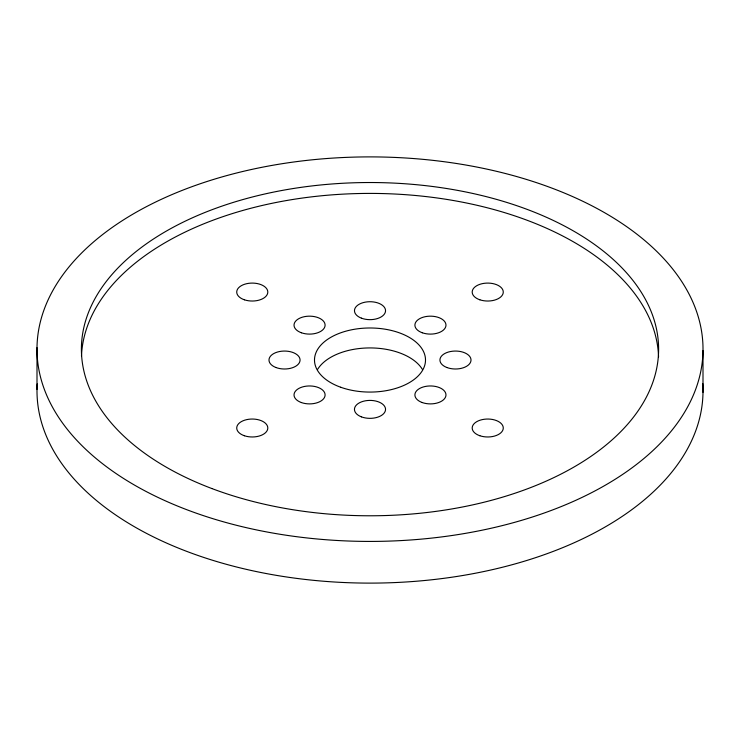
<?xml version="1.0" encoding="UTF-8"?>
<svg xmlns="http://www.w3.org/2000/svg" width="740" height="740" viewBox="0 0 740 740"><rect width="100%" height="100%" fill="white"/><g stroke="black" fill="none" stroke-linecap="round" stroke-linejoin="round"><path stroke-width="1.11" d="M703 350.631A333.009 192.261 0 0 1 201.289 514.92A333.009 192.261 0 0 1 205.711 181.92A333.009 192.261 0 0 1 703 350.631L703 392.32M37 347.68L37 389.37M317.784 369.112A55.5 32.042 0 0 1 370 347.93A55.5 32.042 0 0 1 422.216 369.112M702.769 383.533A333.009 192.261 0 0 1 370.305 583.111A333.009 192.261 0 0 1 37.213 383.884M81.483 355.931A288.609 166.63 0 0 1 370.749 193.408A288.609 166.63 0 0 1 658.554 356.8M340.752 387.261A55.5 32.042 0 0 0 425.472 361.037A55.5 32.042 0 0 0 343.776 331.788A55.5 32.042 0 0 0 340.752 387.261M301.374 332.76A15.54 8.973 0 0 0 325.091 325.415A15.54 8.973 0 0 0 302.216 317.229A15.54 8.973 0 0 0 301.374 332.76M275.928 367.503A15.54 8.973 0 0 0 300.033 360.593A15.54 8.973 0 0 0 277.62 351.99A15.54 8.973 0 0 0 275.928 367.503M301.374 402.551A15.54 8.973 0 0 0 325.091 395.206A15.54 8.973 0 0 0 302.216 387.02A15.54 8.973 0 0 0 301.374 402.551M361.397 416.851A15.54 8.973 0 0 0 385.512 409.942A15.54 8.973 0 0 0 363.09 401.339A15.54 8.973 0 0 0 361.397 416.851M422.253 402.551A15.54 8.973 0 0 0 445.97 395.206A15.54 8.973 0 0 0 423.095 387.02A15.54 8.973 0 0 0 422.253 402.551M446.877 367.503A15.54 8.973 0 0 0 470.982 360.593A15.54 8.973 0 0 0 448.56 351.99A15.54 8.973 0 0 0 446.877 367.503M422.253 332.76A15.54 8.973 0 0 0 445.97 325.415A15.54 8.973 0 0 0 423.095 317.229A15.54 8.973 0 0 0 422.253 332.76M361.397 318.154A15.54 8.973 0 0 0 385.512 311.244A15.54 8.973 0 0 0 363.09 302.651A15.54 8.973 0 0 0 361.397 318.154M244.385 299.793A15.54 8.973 0 0 0 267.806 292.134A15.54 8.973 0 0 0 244.607 284.252A15.54 8.973 0 0 0 244.385 299.793M479.853 299.793A15.54 8.973 0 0 0 503.274 292.134A15.54 8.973 0 0 0 480.075 284.252A15.54 8.973 0 0 0 479.853 299.793M479.853 435.74A15.54 8.973 0 0 0 503.274 428.081A15.54 8.973 0 0 0 480.075 420.2A15.54 8.973 0 0 0 479.853 435.74M244.385 435.74A15.54 8.973 0 0 0 267.806 428.081A15.54 8.973 0 0 0 244.607 420.2A15.54 8.973 0 0 0 244.385 435.74M211.927 488.566A288.609 166.63 0 0 0 658.156 358.484A288.609 166.63 0 0 0 239.917 200.411A288.609 166.63 0 0 0 211.927 488.566"/></g></svg>
